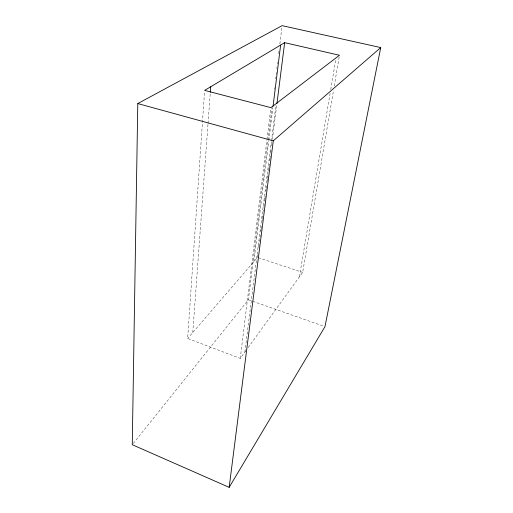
<?xml version="1.0" encoding="UTF-8"?>
<svg xmlns="http://www.w3.org/2000/svg" width="513" height="513" viewBox="0 0 513 513"><rect width="100%" height="100%" fill="white"/><g stroke="black" fill="none" stroke-linecap="round" stroke-linejoin="round"><path stroke-width="0.38" stroke-dasharray="2.56 1.92" d="M245.817 350.777L240.276 358.407L187.655 338.477L204.52 91.981M192.779 332.533L207.983 124.255M208.041 123.46L210.253 93.135M240.276 358.407L266.907 140.171M267.004 139.376L270.781 108.429M133.265 443.463L248.414 299.784L272.05 107.493M274.301 89.217L274.493 87.627M275.571 78.887L275.763 77.296M276.154 74.122L276.347 72.532M276.84 68.556L277.033 66.972M277.424 63.792L277.616 62.201M278.694 53.461L278.989 51.076M279.867 43.926L281.919 27.24M253.839 261.707L268.754 141.088M268.85 140.293L272.871 107.756M244.874 352.072L271.332 141.729M271.435 140.934L275.923 105.216M257.795 255.096L257.494 257.475L187.655 338.477M258.796 247.17L259.097 244.791M259.495 241.623L259.7 240.033M260.097 236.865L260.296 235.281M260.803 231.318L261.002 229.728M261.098 228.939L261.604 224.976M262.105 221.013L262.303 219.423M262.406 218.634L262.906 214.671M263.304 211.497L263.509 209.913M263.906 206.745L264.208 204.366M264.605 201.192L264.811 199.608M264.907 198.82L265.51 194.061M265.914 190.894L266.112 189.303M266.215 188.515L266.715 184.552M267.113 181.378L267.414 178.999M267.517 178.21L268.017 174.247M268.414 171.073L269.319 163.942M269.723 160.768L269.921 159.184M270.018 158.389L270.62 153.637M270.723 152.842L271.223 148.879M271.621 145.711L271.922 143.332M272.429 139.369L276.834 104.492M299.419 276.86L330.083 93.449M330.744 89.499L335.765 59.457M248.164 347.532L302.664 272.384L333.578 89.993M334.245 86.049L339.196 56.834M258.244 257.725L302.664 272.384M248.414 299.784L323.479 326.108"/><path stroke-width="0.77" d="M137.785 103.562L132.264 444.713L229.164 487.35L324.979 326.634L380.736 47.574L282.112 25.65L137.785 103.562L273.269 140.831L380.736 47.574M210.311 92.34L210.721 86.755M273.07 106.172L280.624 45.067M276.937 103.697L284.651 42.662L339.465 55.257L270.877 107.634L204.629 90.384L284.651 42.662M229.164 487.35L273.269 140.831"/></g></svg>
